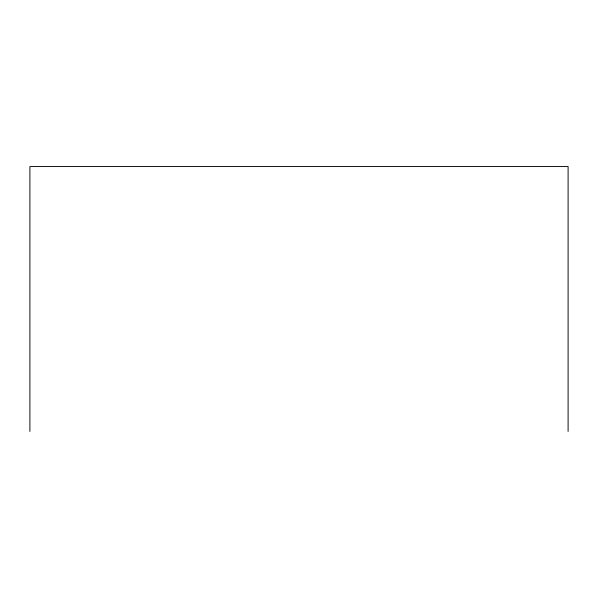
<?xml version="1.0" encoding="UTF-8"?>
<svg xmlns="http://www.w3.org/2000/svg" width="598" height="598" viewBox="0 0 598 598"><rect width="100%" height="100%" fill="white"/><g stroke="black" fill="none" stroke-linecap="round" stroke-linejoin="round"><path stroke-width="0.9" d="M568.1 431.442L568.1 166.558L29.9 166.558L29.9 431.442"/></g></svg>
